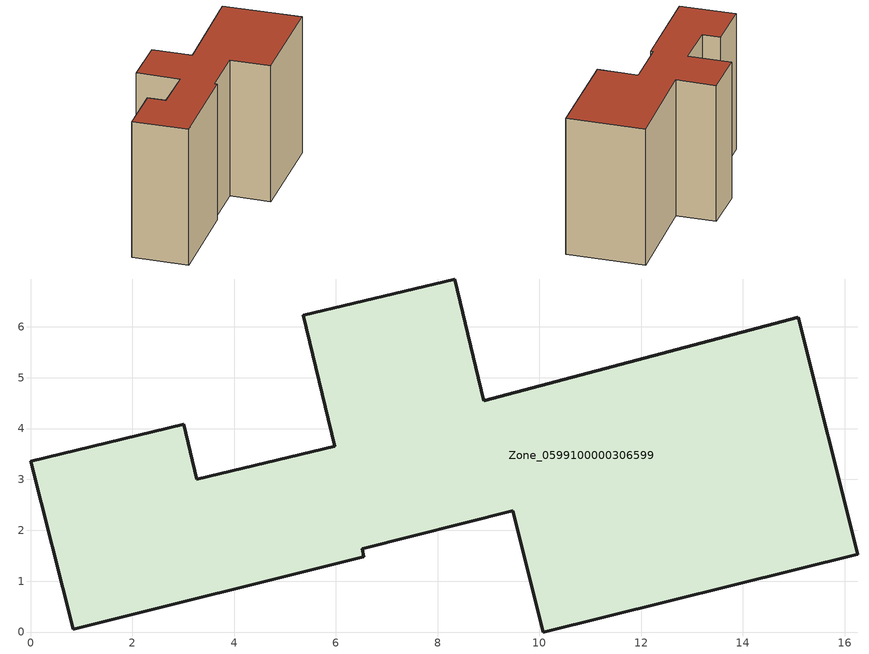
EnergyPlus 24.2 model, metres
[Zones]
Zone_0599100000306599
 floor ground (C_G): 5.36,6.23 8.34,6.94 8.91,4.55 15.09,6.19 16.26,1.53 10.08,0 9.48,2.38 6.52,1.64 6.55,1.48 0.84,0.05 0,3.36 3.01,4.08 3.27,3 5.98,3.65 z0
 wall outside (C_F): 8.91,4.55 8.34,6.94 5.36,6.23 5.98,3.65 3.27,3 3.01,4.08 0,3.36 0.84,0.05 6.55,1.48 6.52,1.64 9.48,2.38 10.08,0 16.26,1.53 15.09,6.19 8.91,4.55 z0:8.82
 roof outside (C_R): 8.34,6.94 5.36,6.23 5.98,3.65 3.27,3 3.01,4.08 0,3.36 0.84,0.05 6.55,1.48 6.52,1.64 9.48,2.38 10.08,0 16.26,1.53 15.09,6.19 8.91,4.55 z8.82
[BUILDING]
Pand.0599100000306599: North Axis=0; Terrain=City; Loads Convergence Tolerance Value=0.04; Temperature Convergence Tolerance Value=0.4; Solar Distribution=FullExterior; Maximum Number of Warmup Days=25; Minimum Number of Warmup Days=1
[Site:Location]
Rotterdam.The.Hague.AP_ZH_NLD Design_Conditions: Latitude=51.96; Longitude=4.45; Time Zone=1; Elevation=-4.5
[SITE:GROUNDTEMPERATURE:BUILDINGSURFACE]
18, 18, 18, 18, 18, 18, 18, 18, 18, 18, 18, 18
[MATERIAL] Thermal Absorptance=0.9; Solar Absorptance=0.7; Visible Absorptance=0.7
Name | Roughness | Thickness | Conductivity | Density | Specific Heat
G.TI.1965-1974 | MediumSmooth | 0.15 | 0.882353 | 540 | 1210
F.TI.1965-1974 | Rough | 0.3 | 0.697674 | 1920 | 840
R.TI.1965-1974 | MediumRough | 0.2 | 0.232558 | 1500 | 1000
[CONSTRUCTION]
C_G: G.TI.1965-1974
C_F: F.TI.1965-1974
C_R: R.TI.1965-1974
[ZONE]
Zone_0599100000306599: Type=1; Multiplier=1; Ceiling Height=Autocalculate; Volume=Autocalculate; Floor Area=autocalculate; Part of Total Floor Area=Yes
[ZONEINFILTRATION:DESIGNFLOWRATE]
Infil_Zone_0599100000306599: Zone or ZoneList or Space or SpaceList=Zone_0599100000306599; Schedule=AlwaysOn; Design Flow Rate Calculation Method=Flow/Area; Flow Rate per Floor Area=0.003; Constant Term Coefficient=1; Temperature Term Coefficient=0; Velocity Term Coefficient=0; Velocity Squared Term Coefficient=0
[HVACTEMPLATE:ZONE:IDEALLOADSAIRSYSTEM]
Zone_0599100000306599: Maximum Heating Supply Air Temperature=50; Minimum Cooling Supply Air Temperature=13; Maximum Heating Supply Air Humidity Ratio=0.0156; Minimum Cooling Supply Air Humidity Ratio=0.0077; Heating Limit=NoLimit; Cooling Limit=NoLimit; Dehumidification Control Type=ConstantSensibleHeatRatio; Cooling Sensible Heat Ratio=0.7; Dehumidification Setpoint=60; Humidification Control Type=None; Humidification Setpoint=30; Outdoor Air Method=None; Outdoor Air Flow Rate per Person=0.00944; Outdoor Air Flow Rate per Zone Floor Area=0; Outdoor Air Flow Rate per Zone=0; Demand Controlled Ventilation Type=None; Outdoor Air Economizer Type=NoEconomizer; Heat Recovery Type=None; Sensible Heat Recovery Effectiveness=0.7; Latent Heat Recovery Effectiveness=0.65
[ZONECONTROL:THERMOSTAT]
ThermostatControl_Zone_0599100000306599: Zone or ZoneList=Zone_0599100000306599; Control Type Schedule=DualSetpointControlType; Control 1=Thermostat_Zone_0599100000306599; Temperature Difference Between Cutout And Setpoint=0
[THERMOSTATSETPOINT:DUALSETPOINT]
Thermostat_Zone_0599100000306599: Heating Setpoint Temperature Schedule=HeatingSetpoint_Zone_0599100000306599; Cooling Setpoint Temperature Schedule=CoolingSetpoint_Zone_0599100000306599
[SCHEDULE:COMPACT]
HeatingSetpoint_Zone_0599100000306599: Through: 12/31, For: AllDays, Until: 24:00, 21
CoolingSetpoint_Zone_0599100000306599: Through: 12/31, For: AllDays, Until: 24:00, 24
DualSetpointControlType: Through: 12/31, For: AllDays, Until: 24:00, 4
AlwaysOn: Through: 12/31, For: AllDays, Until: 24:00, 1
